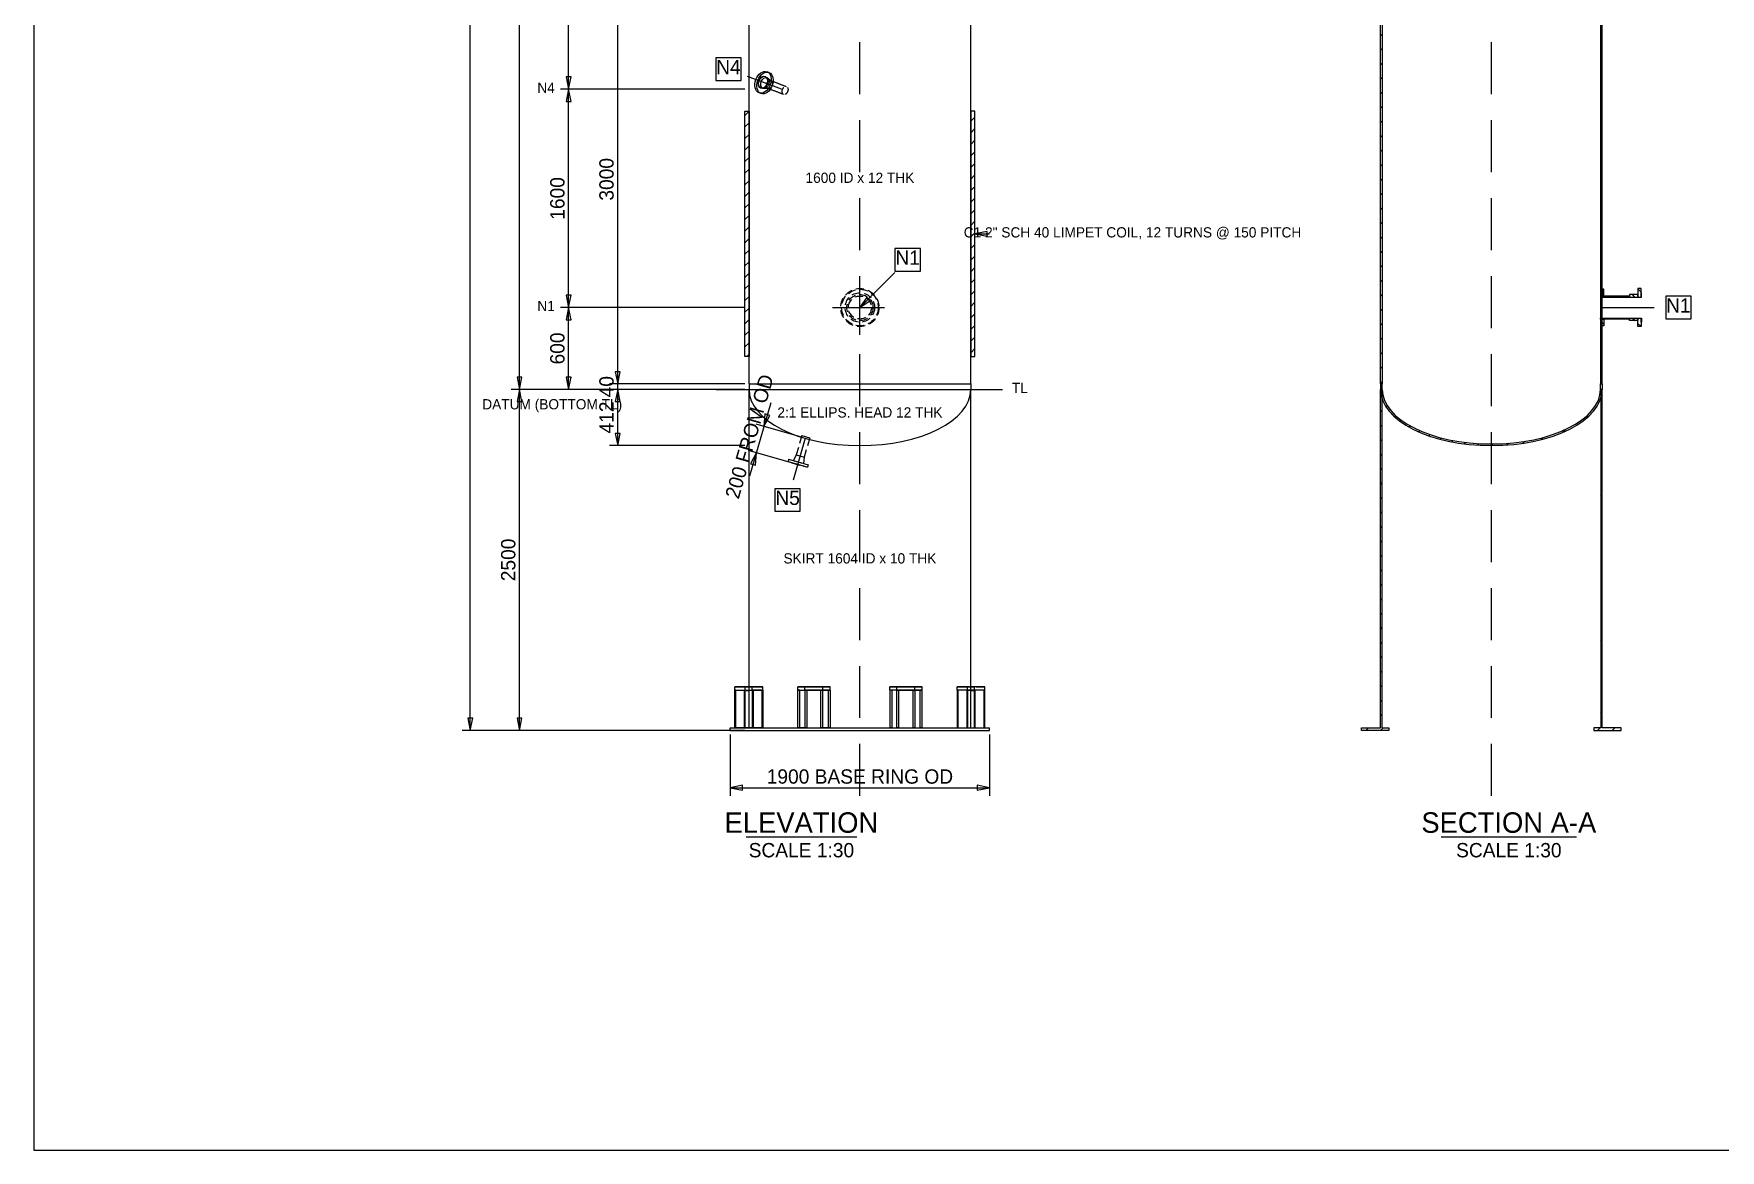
# Model space of a CAD drawing. Header units: millimetres. Extents: x 10 to 842, y 10 to 584.
# Drawn here: x 10 to 421.9, y 10 to 282.8 of the extents above; entities that cross this region are included whole.
import ezdxf
from ezdxf.enums import TextEntityAlignment as Align

# ---------------------------------------------------------------- set-up
doc = ezdxf.new("R2010")
doc.units = ezdxf.units.MM
doc.linetypes.add('DASHED', pattern=[19.05, 12.7, -6.35])
doc.linetypes.add('HIDDEN', pattern=[3, 2, -1])
for name, color, linetype in [('CENTER', 1, 'DASHED'), ('DIM', 5, 'Continuous'), ('HATCH', 3, 'Continuous'), ('HIDDEN', 8, 'HIDDEN'), ('OUTLINE', 7, 'Continuous'), ('TEXT', 7, 'Continuous'), ('TITLE', 7, 'Continuous')]:
    doc.layers.add(name, color=color, linetype=linetype)

msp = doc.modelspace()

# ---------------------------------------------------------------- linework, layer by layer
at = {"layer": 'CENTER'}
for p, q in [((211.76, 96.58), (211.76, 504)), ((365.96, 96.58), (365.96, 504)), ((192.62, 269.25), (184.32, 272.39)), ((211.76, 209.25), (211.76, 222.58)), ((205.09, 215.92), (218.42, 215.92)), ((393.03, 215.92), (406.63, 215.92)), ((176.69, 195.92), (246.82, 195.92)), ((198.42, 183.97), (195.48, 173.71))]:
    msp.add_line(p, q, dxfattribs=at)
at = {"layer": 'DIM'}
for p, q in [((116.62, 112.58), (116.62, 488.47)), ((128.62, 195.92), (128.62, 475.58)), ((140.62, 269.25), (140.62, 323.92)), ((152.62, 197.25), (152.62, 297.25)), ((183.69, 269.25), (138.62, 269.25)), ((183.69, 269.25), (138.62, 269.25)), ((140.62, 215.92), (140.62, 269.25)), ((239.83, 233.92), (243.33, 233.92)), ((211.76, 215.92), (220.32, 224.48)), ((183.69, 215.92), (138.62, 215.92)), ((183.69, 215.92), (138.62, 215.92)), ((140.62, 195.92), (140.62, 215.92)), ((152.62, 189.92), (152.62, 203.25)), ((183.69, 195.92), (126.62, 195.92)), ((183.69, 195.92), (126.62, 195.92)), ((128.62, 112.58), (128.62, 195.92)), ((183.69, 195.92), (138.62, 195.92)), ((183.69, 197.25), (150.62, 197.25)), ((183.69, 197.25), (150.62, 197.25)), ((183.69, 195.92), (150.62, 195.92)), ((183.69, 195.92), (150.62, 195.92)), ((152.62, 182.18), (152.62, 195.92)), ((189.99, 192.63), (184.83, 174.69)), ((197.46, 184.24), (186.41, 187.42)), ((183.69, 182.18), (150.62, 182.18)), ((195.62, 177.83), (184.57, 181.01)), ((183.69, 112.58), (114.62, 112.58)), ((183.69, 112.58), (126.62, 112.58)), ((180.09, 111.58), (180.09, 96.58)), ((243.42, 111.58), (243.42, 96.58)), ((180.09, 98.58), (243.42, 98.58))]:
    msp.add_line(p, q, dxfattribs=at)
at = {"layer": 'DIM', "flags": 128}
for points in [[(140.62, 269.25), (141.22, 272.25), (140.02, 272.25), (140.62, 269.25)], [(140.62, 269.25), (140.02, 266.25), (141.22, 266.25), (140.62, 269.25)], [(239.83, 233.92), (242.83, 233.32), (242.83, 234.52), (239.83, 233.92)], [(140.62, 215.92), (141.22, 218.92), (140.02, 218.92), (140.62, 215.92)], [(211.76, 215.92), (214.3, 217.61), (213.45, 218.46), (211.76, 215.92)], [(140.62, 215.92), (140.02, 212.92), (141.22, 212.92), (140.62, 215.92)], [(128.62, 195.92), (129.22, 198.92), (128.02, 198.92), (128.62, 195.92)], [(140.62, 195.92), (141.22, 198.92), (140.02, 198.92), (140.62, 195.92)], [(152.62, 197.25), (153.22, 200.25), (152.02, 200.25), (152.62, 197.25)], [(152.62, 197.25), (153.22, 200.25), (152.02, 200.25), (152.62, 197.25)], [(128.62, 195.92), (128.02, 192.92), (129.22, 192.92), (128.62, 195.92)], [(152.62, 195.92), (152.02, 192.92), (153.22, 192.92), (152.62, 195.92)], [(152.62, 195.92), (152.02, 192.92), (153.22, 192.92), (152.62, 195.92)], [(188.33, 186.86), (189.73, 189.58), (188.58, 189.91), (188.33, 186.86)], [(152.62, 182.18), (153.22, 185.18), (152.02, 185.18), (152.62, 182.18)], [(186.49, 180.46), (185.08, 177.74), (186.24, 177.41), (186.49, 180.46)], [(116.62, 112.58), (117.22, 115.58), (116.02, 115.58), (116.62, 112.58)], [(128.62, 112.58), (129.22, 115.58), (128.02, 115.58), (128.62, 112.58)], [(180.09, 98.58), (183.09, 97.98), (183.09, 99.18), (180.09, 98.58)], [(243.42, 98.58), (240.42, 99.18), (240.42, 97.98), (243.42, 98.58)]]:
    msp.add_lwpolyline(points, dxfattribs=at)
at = {"layer": 'HATCH'}
for p, q in [((338.89, 282.32), (339.29, 282.72)), ((338.89, 278.79), (339.29, 279.19)), ((392.63, 279.49), (393.03, 279.89)), ((392.63, 275.95), (393.03, 276.35)), ((338.89, 275.25), (339.29, 275.65)), ((338.89, 271.72), (339.29, 272.12)), ((392.63, 272.42), (393.03, 272.82)), ((338.89, 268.18), (339.29, 268.58)), ((392.63, 268.88), (393.03, 269.28)), ((183.68, 262.88), (184.69, 263.88)), ((338.89, 264.65), (339.29, 265.05)), ((392.63, 265.35), (393.03, 265.75)), ((183.68, 260.05), (184.69, 261.06)), ((238.82, 261.45), (239.83, 262.45)), ((238.82, 258.62), (239.83, 259.63)), ((338.89, 261.11), (339.29, 261.51)), ((392.63, 261.81), (393.03, 262.21)), ((183.68, 257.22), (184.69, 258.23)), ((183.68, 254.39), (184.69, 255.4)), ((238.82, 255.79), (239.83, 256.8)), ((338.89, 257.58), (339.29, 257.98)), ((392.63, 258.28), (393.03, 258.68)), ((183.68, 251.57), (184.69, 252.57)), ((238.82, 252.96), (239.83, 253.97)), ((338.89, 254.04), (339.29, 254.44)), ((392.63, 254.74), (393.03, 255.14)), ((392.63, 251.21), (393.03, 251.61)), ((183.68, 248.74), (184.69, 249.74)), ((238.82, 250.14), (239.83, 251.14)), ((238.82, 247.31), (239.83, 248.31)), ((338.89, 250.51), (339.29, 250.91)), ((338.89, 246.97), (339.29, 247.37)), ((392.63, 247.67), (393.03, 248.07)), ((183.68, 245.91), (184.69, 246.91)), ((183.68, 243.08), (184.69, 244.09)), ((238.82, 244.48), (239.83, 245.48)), ((338.89, 243.43), (339.29, 243.83)), ((392.63, 244.13), (393.03, 244.53)), ((183.68, 240.25), (184.69, 241.26)), ((238.82, 241.65), (239.83, 242.66)), ((238.82, 238.82), (239.83, 239.83)), ((338.89, 239.9), (339.29, 240.3)), ((392.63, 240.6), (393.03, 241)), ((183.68, 237.42), (184.69, 238.43)), ((183.68, 234.6), (184.69, 235.6)), ((238.82, 235.99), (239.83, 237)), ((338.89, 236.36), (339.29, 236.76)), ((392.63, 237.06), (393.03, 237.46)), ((183.68, 231.77), (184.69, 232.77)), ((238.82, 233.16), (239.83, 234.17)), ((238.82, 230.34), (239.83, 231.34)), ((338.89, 232.83), (339.29, 233.23)), ((392.63, 233.53), (393.03, 233.93)), ((183.68, 228.94), (184.69, 229.94)), ((183.68, 226.11), (184.69, 227.11)), ((238.82, 227.51), (239.83, 228.51)), ((338.89, 229.29), (339.29, 229.69)), ((392.63, 229.99), (393.03, 230.39)), ((392.63, 226.46), (393.03, 226.86)), ((183.68, 223.28), (184.69, 224.29)), ((238.82, 224.68), (239.83, 225.68)), ((238.82, 221.85), (239.83, 222.86)), ((338.89, 225.76), (339.29, 226.16)), ((338.89, 222.22), (339.29, 222.62)), ((392.63, 222.92), (393.03, 223.32)), ((183.68, 220.45), (184.69, 221.46)), ((183.68, 217.62), (184.69, 218.63)), ((238.82, 219.02), (239.83, 220.03)), ((338.89, 218.69), (339.29, 219.09)), ((392.63, 219.39), (393.03, 219.79)), ((393.38, 220.39), (393.43, 220.34)), ((395.05, 218.72), (395.28, 218.48)), ((397.88, 218.72), (398.11, 218.48)), ((400.31, 219.12), (400.94, 218.48)), ((401.76, 220.49), (402.56, 219.69)), ((183.68, 214.8), (184.69, 215.8)), ((238.82, 216.19), (239.83, 217.2)), ((238.82, 213.37), (239.83, 214.37)), ((338.89, 215.15), (339.29, 215.55)), ((183.68, 211.97), (184.69, 212.97)), ((183.68, 209.14), (184.69, 210.14)), ((238.82, 210.54), (239.83, 211.54)), ((338.89, 211.61), (339.29, 212.01)), ((392.63, 212.31), (393.03, 212.71)), ((393.03, 212.26), (393.43, 211.86)), ((394.76, 213.35), (395, 213.11)), ((397.59, 213.35), (397.83, 213.11)), ((400.42, 213.35), (401.05, 212.72)), ((401.76, 212.01), (402.52, 211.25)), ((183.68, 206.31), (184.69, 207.32)), ((238.82, 207.71), (239.83, 208.71)), ((338.89, 208.08), (339.29, 208.48)), ((392.63, 208.78), (393.03, 209.18)), ((184.12, 203.92), (184.69, 204.49)), ((238.82, 204.88), (239.83, 205.89)), ((338.89, 204.54), (339.29, 204.94)), ((392.63, 205.24), (393.03, 205.64)), ((392.63, 201.71), (393.03, 202.11)), ((338.89, 201.01), (339.29, 201.41)), ((338.89, 197.47), (339.29, 197.87)), ((392.63, 198.17), (393.03, 198.57)), ((338.89, 193.94), (339.23, 194.27)), ((339.12, 194.16), (339.46, 194.5)), ((392.46, 194.47), (392.96, 194.97)), ((392.69, 194.7), (393.03, 195.04)), ((338.89, 190.4), (339.23, 190.73)), ((340.2, 191.71), (340.49, 192)), ((341.78, 189.75), (342.05, 190.02)), ((392.69, 191.17), (393.03, 191.5)), ((338.89, 186.87), (339.23, 187.2)), ((343.69, 188.12), (343.96, 188.39)), ((345.84, 186.74), (346.12, 187.02)), ((348.19, 185.56), (348.48, 185.85)), ((383.42, 185.43), (384.18, 186.19)), ((392.69, 187.63), (393.03, 187.97)), ((338.89, 183.33), (339.23, 183.66)), ((350.74, 184.57), (351.04, 184.87)), ((353.45, 183.75), (353.77, 184.06)), ((356.33, 183.09), (356.67, 183.43)), ((359.38, 182.6), (359.74, 182.96)), ((362.6, 182.29), (362.98, 182.67)), ((366.03, 182.18), (366.44, 182.59)), ((369.7, 182.32), (370.14, 182.75)), ((373.68, 182.76), (374.15, 183.23)), ((378.1, 183.65), (378.65, 184.2)), ((392.69, 184.1), (393.03, 184.43)), ((338.89, 179.79), (339.23, 180.13)), ((392.69, 180.56), (393.03, 180.89)), ((392.69, 177.03), (393.03, 177.36)), ((338.89, 176.26), (339.23, 176.59)), ((338.89, 172.72), (339.23, 173.06)), ((392.69, 173.49), (393.03, 173.82)), ((338.89, 169.19), (339.23, 169.52)), ((392.69, 169.95), (393.03, 170.29)), ((338.89, 165.65), (339.23, 165.99)), ((392.69, 166.42), (393.03, 166.75)), ((338.89, 162.12), (339.23, 162.45)), ((392.69, 162.88), (393.03, 163.22)), ((338.89, 158.58), (339.23, 158.91)), ((392.69, 159.35), (393.03, 159.68)), ((338.89, 155.05), (339.23, 155.38)), ((392.69, 155.81), (393.03, 156.15)), ((392.69, 152.28), (393.03, 152.61)), ((338.89, 151.51), (339.23, 151.84)), ((338.89, 147.97), (339.23, 148.31)), ((392.69, 148.74), (393.03, 149.07)), ((338.89, 144.44), (339.23, 144.77)), ((392.69, 145.21), (393.03, 145.54)), ((338.89, 140.9), (339.23, 141.24)), ((392.69, 141.67), (393.03, 142)), ((338.89, 137.37), (339.23, 137.7)), ((392.69, 138.13), (393.03, 138.47)), ((338.89, 133.83), (339.23, 134.17)), ((392.69, 134.6), (393.03, 134.93)), ((338.89, 130.3), (339.23, 130.63)), ((392.69, 131.06), (393.03, 131.4)), ((392.69, 127.53), (393.03, 127.86)), ((338.89, 126.76), (339.23, 127.09)), ((392.69, 123.99), (393.03, 124.33)), ((338.89, 123.23), (339.23, 123.56)), ((338.89, 119.69), (339.23, 120.02)), ((392.69, 120.46), (393.03, 120.79)), ((338.89, 116.15), (339.23, 116.49)), ((392.69, 116.92), (393.03, 117.26)), ((335.32, 112.58), (335.99, 113.25)), ((338.86, 112.58), (339.52, 113.25)), ((391.89, 112.58), (392.56, 113.25)), ((392.69, 113.39), (393.03, 113.72)), ((395.43, 112.58), (396.09, 113.25))]:
    msp.add_line(p, q, dxfattribs=at)
at = {"layer": 'HIDDEN'}
for p, q in [((197.56, 184.62), (196.2, 179.89)), ((197.56, 184.62), (199.49, 184.06)), ((199.49, 184.06), (198.14, 179.33)), ((194.36, 178.87), (194.2, 178.31)), ((194.2, 178.31), (199, 176.93)), ((194.36, 178.87), (199.16, 177.49)), ((195.13, 178.04), (195.11, 177.98)), ((195.11, 177.98), (198.05, 177.13)), ((195.13, 178.04), (198.07, 177.2)), ((196.2, 179.89), (195.51, 178.54)), ((195.51, 178.54), (198.01, 177.82)), ((196.2, 179.89), (198.14, 179.33)), ((198.14, 179.33), (198.01, 177.82)), ((198.07, 177.2), (198.05, 177.13)), ((199.16, 177.49), (199, 176.93))]:
    msp.add_line(p, q, dxfattribs=at)
at = {"layer": 'HIDDEN', "flags": 128}
for points in [[(193.11, 267.99), (192.95, 268.05), (192.79, 268.11), (192.64, 268.17), (192.48, 268.23), (192.4, 268.26)], [(193.82, 269.87), (193.67, 269.93), (193.51, 269.99), (193.35, 270.05), (193.19, 270.11), (193.03, 270.17), (192.87, 270.23), (192.79, 270.26)]]:
    msp.add_lwpolyline(points, dxfattribs=at)
at = {"layer": 'HIDDEN'}
for radius in [4.67, 4.67, 4.47, 4.47, 3.6, 3.6, 3.2, 2.81, 2.81, 2.81]:
    msp.add_circle((211.76, 215.92), radius, dxfattribs=at)
msp.add_ellipse((193.47, 268.93), major_axis=(-0.356, -0.94), ratio=0.683013, dxfattribs=at)
at = {"layer": 'OUTLINE'}
for p, q in [((184.69, 197.25), (184.69, 297.25)), ((238.82, 197.25), (238.82, 297.25)), ((338.89, 197.25), (338.89, 297.25)), ((339.29, 297.25), (339.29, 197.25)), ((392.63, 297.25), (392.63, 197.25)), ((393.03, 197.25), (393.03, 297.25)), ((188.65, 272.39), (188.61, 272.41)), ((189.55, 273.35), (189.08, 273.53)), ((190.01, 271.31), (189.08, 272.09)), ((187.6, 268.21), (187.13, 268.39)), ((187.57, 269.53), (187.52, 269.54)), ((189.3, 269.43), (188.08, 269.47)), ((184.69, 197.25), (238.82, 197.25)), ((184.69, 197.25), (184.69, 195.92)), ((184.69, 113.25), (184.69, 195.92)), ((184.69, 195.92), (238.82, 195.92)), ((238.82, 197.25), (238.82, 195.92)), ((238.82, 113.25), (238.82, 195.92)), ((339.29, 197.25), (338.89, 197.25)), ((338.89, 197.25), (338.89, 195.92)), ((338.89, 113.25), (338.89, 195.92)), ((338.89, 195.92), (339.23, 195.92)), ((339.23, 195.92), (339.23, 113.25)), ((339.29, 195.92), (339.29, 197.25)), ((392.63, 197.25), (393.03, 197.25)), ((392.63, 195.92), (392.63, 197.25)), ((393.03, 195.92), (392.69, 195.92)), ((392.69, 195.92), (392.69, 113.25)), ((393.03, 197.25), (393.03, 195.92)), ((393.03, 113.25), (393.03, 195.92)), ((185.47, 123.25), (181.22, 123.25)), ((181.22, 123.25), (183.77, 123.25)), ((181.22, 122.42), (181.22, 123.25)), ((181.22, 123.25), (183.35, 123.25)), ((181.22, 113.25), (181.22, 122.42)), ((181.22, 122.42), (185.47, 122.42)), ((181.43, 122.42), (181.22, 122.42)), ((181.22, 122.42), (183.77, 122.42)), ((181.22, 122.42), (183.35, 122.42)), ((181.43, 113.25), (181.43, 122.42)), ((181.43, 122.42), (185.68, 122.42)), ((181.43, 122.42), (183.55, 122.42)), ((183.57, 113.25), (183.57, 122.42)), ((183.57, 122.42), (187.82, 122.42)), ((183.77, 122.42), (183.57, 122.42)), ((183.57, 122.42), (185.7, 122.42)), ((183.77, 123.25), (188.02, 123.25)), ((183.77, 122.42), (183.77, 123.25)), ((185.9, 123.25), (183.77, 123.25)), ((183.77, 113.25), (183.77, 122.42)), ((183.77, 122.42), (188.02, 122.42)), ((183.77, 122.42), (185.9, 122.42)), ((185.22, 123.28), (184.02, 123.28)), ((185.22, 122.38), (184.02, 122.38)), ((185.47, 122.42), (185.47, 123.25)), ((188.02, 123.25), (185.47, 123.25)), ((185.47, 122.42), (185.47, 113.25)), ((185.68, 122.42), (185.47, 122.42)), ((188.02, 122.42), (185.47, 122.42)), ((185.68, 122.42), (185.68, 113.25)), ((187.82, 122.42), (187.82, 113.25)), ((188.02, 122.42), (187.82, 122.42)), ((188.02, 122.42), (188.02, 123.25)), ((188.02, 122.42), (188.02, 113.25)), ((198.32, 123.25), (196.56, 123.25)), ((196.56, 123.25), (202.72, 123.25)), ((196.56, 122.42), (196.56, 123.25)), ((196.56, 113.25), (196.56, 122.42)), ((196.56, 122.42), (198.32, 122.42)), ((197.05, 122.42), (196.56, 122.42)), ((196.56, 122.42), (202.72, 122.42)), ((197.05, 113.25), (197.05, 122.42)), ((197.05, 122.42), (198.81, 122.42)), ((198.32, 122.42), (198.32, 123.25)), ((204.48, 123.25), (198.32, 123.25)), ((198.32, 122.42), (198.32, 113.25)), ((198.81, 122.42), (198.32, 122.42)), ((204.48, 122.42), (198.32, 122.42)), ((198.81, 122.42), (198.81, 113.25)), ((201.12, 123.28), (199.92, 123.28)), ((201.12, 122.38), (199.92, 122.38)), ((202.22, 113.25), (202.22, 122.42)), ((202.22, 122.42), (203.98, 122.42)), ((202.72, 122.42), (202.22, 122.42)), ((202.72, 123.25), (204.48, 123.25)), ((202.72, 122.42), (202.72, 123.25)), ((202.72, 113.25), (202.72, 122.42)), ((202.72, 122.42), (204.48, 122.42)), ((203.98, 122.42), (203.98, 113.25)), ((204.48, 122.42), (203.98, 122.42)), ((204.48, 122.42), (204.48, 123.25)), ((204.48, 122.42), (204.48, 113.25)), ((219.03, 123.25), (220.79, 123.25)), ((219.03, 122.42), (219.03, 123.25)), ((225.19, 123.25), (219.03, 123.25)), ((220.79, 122.42), (219.03, 122.42)), ((219.03, 122.42), (219.03, 113.25)), ((219.53, 122.42), (219.03, 122.42)), ((225.19, 122.42), (219.03, 122.42)), ((221.29, 122.42), (219.53, 122.42)), ((219.53, 122.42), (219.53, 113.25)), ((220.79, 123.25), (226.95, 123.25)), ((220.79, 122.42), (220.79, 123.25)), ((220.79, 113.25), (220.79, 122.42)), ((221.29, 122.42), (220.79, 122.42)), ((220.79, 122.42), (226.95, 122.42)), ((221.29, 113.25), (221.29, 122.42)), ((223.59, 123.28), (222.39, 123.28)), ((223.59, 122.38), (222.39, 122.38)), ((226.46, 122.42), (224.7, 122.42)), ((224.7, 122.42), (224.7, 113.25)), ((225.19, 122.42), (224.7, 122.42)), ((226.95, 123.25), (225.19, 123.25)), ((225.19, 122.42), (225.19, 123.25)), ((226.95, 122.42), (225.19, 122.42)), ((225.19, 122.42), (225.19, 113.25)), ((226.46, 113.25), (226.46, 122.42)), ((226.95, 122.42), (226.46, 122.42)), ((226.95, 122.42), (226.95, 123.25)), ((226.95, 113.25), (226.95, 122.42)), ((235.49, 123.25), (239.74, 123.25)), ((235.49, 122.42), (235.49, 123.25)), ((238.04, 123.25), (235.49, 123.25)), ((239.74, 122.42), (235.49, 122.42)), ((235.49, 122.42), (235.49, 113.25)), ((235.69, 122.42), (235.49, 122.42)), ((238.04, 122.42), (235.49, 122.42)), ((239.94, 122.42), (235.69, 122.42)), ((235.69, 122.42), (235.69, 113.25)), ((239.74, 123.25), (237.61, 123.25)), ((239.74, 122.42), (237.61, 122.42)), ((239.94, 122.42), (237.81, 122.42)), ((242.08, 122.42), (237.83, 122.42)), ((237.83, 122.42), (237.83, 113.25)), ((238.04, 122.42), (237.83, 122.42)), ((242.29, 123.25), (238.04, 123.25)), ((238.04, 122.42), (238.04, 123.25)), ((242.29, 122.42), (238.04, 122.42)), ((238.04, 122.42), (238.04, 113.25)), ((239.49, 123.28), (238.29, 123.28)), ((239.49, 122.38), (238.29, 122.38)), ((242.29, 123.25), (239.74, 123.25)), ((239.74, 122.42), (239.74, 123.25)), ((239.74, 113.25), (239.74, 122.42)), ((239.74, 122.42), (239.94, 122.42)), ((242.29, 122.42), (239.74, 122.42)), ((239.94, 113.25), (239.94, 122.42)), ((242.08, 122.42), (239.96, 122.42)), ((240.16, 123.25), (242.29, 123.25)), ((242.29, 122.42), (240.16, 122.42)), ((242.08, 113.25), (242.08, 122.42)), ((242.08, 122.42), (242.29, 122.42)), ((242.29, 122.42), (242.29, 123.25)), ((242.29, 113.25), (242.29, 122.42)), ((180.09, 112.58), (180.09, 113.25)), ((180.09, 113.25), (243.42, 113.25)), ((180.09, 112.58), (243.42, 112.58)), ((185.47, 113.25), (181.22, 113.25)), ((181.43, 113.25), (181.22, 113.25)), ((183.35, 113.25), (181.22, 113.25)), ((185.68, 113.25), (181.43, 113.25)), ((183.55, 113.25), (181.43, 113.25)), ((187.82, 113.25), (183.57, 113.25)), ((183.77, 113.25), (183.57, 113.25)), ((185.7, 113.25), (183.57, 113.25)), ((188.02, 113.25), (183.77, 113.25)), ((185.9, 113.25), (183.77, 113.25)), ((185.68, 113.25), (185.47, 113.25)), ((188.02, 113.25), (187.82, 113.25)), ((198.32, 113.25), (196.56, 113.25)), ((197.05, 113.25), (196.56, 113.25)), ((198.81, 113.25), (197.05, 113.25)), ((198.81, 113.25), (198.32, 113.25)), ((203.98, 113.25), (202.22, 113.25)), ((202.72, 113.25), (202.22, 113.25)), ((204.48, 113.25), (202.72, 113.25)), ((204.48, 113.25), (203.98, 113.25)), ((219.03, 113.25), (220.79, 113.25)), ((219.53, 113.25), (219.03, 113.25)), ((219.53, 113.25), (221.29, 113.25)), ((221.29, 113.25), (220.79, 113.25)), ((224.7, 113.25), (226.46, 113.25)), ((225.19, 113.25), (224.7, 113.25)), ((225.19, 113.25), (226.95, 113.25)), ((226.95, 113.25), (226.46, 113.25)), ((235.49, 113.25), (239.74, 113.25)), ((235.69, 113.25), (235.49, 113.25)), ((235.69, 113.25), (239.94, 113.25)), ((237.61, 113.25), (239.74, 113.25)), ((237.81, 113.25), (239.94, 113.25)), ((237.83, 113.25), (242.08, 113.25)), ((238.04, 113.25), (237.83, 113.25)), ((238.04, 113.25), (242.29, 113.25)), ((239.74, 113.25), (239.94, 113.25)), ((239.96, 113.25), (242.08, 113.25)), ((240.16, 113.25), (242.29, 113.25)), ((242.08, 113.25), (242.29, 113.25)), ((243.42, 112.58), (243.42, 113.25)), ((334.29, 112.58), (334.29, 113.25)), ((334.29, 113.25), (338.89, 113.25)), ((340.96, 112.58), (334.29, 112.58)), ((339.23, 113.25), (340.96, 113.25)), ((340.96, 113.25), (340.96, 112.58)), ((392.69, 113.25), (390.96, 113.25)), ((390.96, 113.25), (390.96, 112.58)), ((390.96, 112.58), (397.63, 112.58)), ((397.63, 113.25), (393.03, 113.25)), ((397.63, 112.58), (397.63, 113.25))]:
    msp.add_line(p, q, dxfattribs=at)
at = {"layer": 'OUTLINE', "flags": 128}
for points in [[(192.4, 268.26), (192.32, 268.29), (192.16, 268.35), (192, 268.41), (191.84, 268.47), (191.68, 268.53), (191.52, 268.59), (191.36, 268.65), (191.21, 268.71), (191.05, 268.77), (190.89, 268.83), (190.73, 268.89), (190.57, 268.95), (190.41, 269.01), (190.25, 269.07), (190.09, 269.13), (189.94, 269.19), (189.78, 269.25), (189.62, 269.31), (189.46, 269.37), (189.3, 269.43)], [(192.79, 270.26), (192.71, 270.29), (192.55, 270.35), (192.39, 270.41), (192.24, 270.47), (192.08, 270.53), (191.92, 270.59), (191.76, 270.65), (191.6, 270.71), (191.44, 270.77), (191.28, 270.83), (191.12, 270.89), (190.97, 270.95), (190.81, 271.01), (190.65, 271.07), (190.49, 271.13), (190.33, 271.19), (190.17, 271.25), (190.01, 271.31)], [(184.69, 203.92), (183.68, 203.92), (183.68, 263.92), (184.69, 263.92), (184.69, 203.92)], [(238.82, 203.92), (239.83, 203.92), (239.83, 263.92), (238.82, 263.92), (238.82, 203.92)], [(392.63, 218.48), (399.66, 218.48), (399.66, 218.72), (392.63, 218.72), (392.63, 218.48)], [(393.03, 218.72), (393.43, 218.72), (393.43, 220.39), (393.03, 220.39), (393.03, 218.72)], [(399.66, 218.48), (401.76, 218.48), (401.76, 219.12), (399.66, 219.12), (399.66, 218.48)], [(401.76, 218.48), (402.56, 218.48), (402.56, 220.58), (401.76, 220.58), (401.76, 218.48)], [(402.56, 218.48), (402.63, 218.48), (402.63, 219.51), (402.56, 219.51), (402.56, 218.48)], [(392.63, 213.35), (399.66, 213.35), (399.66, 213.11), (392.63, 213.11), (392.63, 213.35)], [(393.03, 213.11), (393.43, 213.11), (393.43, 211.44), (393.03, 211.44), (393.03, 213.11)], [(399.66, 213.35), (401.76, 213.35), (401.76, 212.72), (399.66, 212.72), (399.66, 213.35)], [(401.76, 213.35), (402.56, 213.35), (402.56, 211.25), (401.76, 211.25), (401.76, 213.35)], [(402.56, 213.35), (402.63, 213.35), (402.63, 212.32), (402.56, 212.32), (402.56, 213.35)], [(184.62, 123.28), (184.55, 123.28), (184.47, 123.28), (184.39, 123.28), (184.32, 123.28), (184.26, 123.28), (184.2, 123.28), (184.15, 123.28), (184.1, 123.28), (184.07, 123.28), (184.04, 123.28), (184.03, 123.28), (184.02, 123.28), (184.03, 123.28), (184.04, 123.28), (184.07, 123.28), (184.1, 123.28), (184.15, 123.28), (184.2, 123.28), (184.26, 123.28), (184.32, 123.28), (184.39, 123.28), (184.47, 123.28), (184.55, 123.28), (184.62, 123.28), (184.7, 123.28), (184.74, 123.28)], [(184.62, 122.38), (184.55, 122.38), (184.47, 122.38), (184.39, 122.38), (184.32, 122.38), (184.26, 122.38), (184.2, 122.38), (184.15, 122.38), (184.1, 122.38), (184.07, 122.38), (184.04, 122.38), (184.03, 122.38), (184.02, 122.38), (184.03, 122.38), (184.04, 122.38), (184.07, 122.38), (184.1, 122.38), (184.15, 122.38), (184.2, 122.38), (184.26, 122.38), (184.32, 122.38), (184.39, 122.38), (184.47, 122.38), (184.55, 122.38), (184.62, 122.38), (184.7, 122.38), (184.74, 122.38)], [(184.74, 123.28), (184.7, 123.28), (184.62, 123.28)], [(184.74, 122.38), (184.7, 122.38), (184.62, 122.38)], [(238.89, 123.28), (238.81, 123.28), (238.77, 123.28)], [(238.77, 123.28), (238.81, 123.28), (238.89, 123.28), (238.96, 123.28), (239.04, 123.28), (239.12, 123.28), (239.19, 123.28), (239.25, 123.28), (239.31, 123.28), (239.36, 123.28), (239.41, 123.28), (239.44, 123.28), (239.47, 123.28), (239.48, 123.28), (239.49, 123.28), (239.48, 123.28), (239.47, 123.28), (239.44, 123.28), (239.41, 123.28), (239.36, 123.28), (239.31, 123.28), (239.25, 123.28), (239.19, 123.28), (239.12, 123.28), (239.04, 123.28), (238.96, 123.28), (238.89, 123.28)], [(238.89, 122.38), (238.81, 122.38), (238.77, 122.38)], [(238.77, 122.38), (238.81, 122.38), (238.89, 122.38), (238.96, 122.38), (239.04, 122.38), (239.12, 122.38), (239.19, 122.38), (239.25, 122.38), (239.31, 122.38), (239.36, 122.38), (239.41, 122.38), (239.44, 122.38), (239.47, 122.38), (239.48, 122.38), (239.49, 122.38), (239.48, 122.38), (239.47, 122.38), (239.44, 122.38), (239.41, 122.38), (239.36, 122.38), (239.31, 122.38), (239.25, 122.38), (239.19, 122.38), (239.12, 122.38), (239.04, 122.38), (238.96, 122.38), (238.89, 122.38)]]:
    msp.add_lwpolyline(points, dxfattribs=at)
at = {"layer": 'OUTLINE'}
for centre, major_axis in [((188.11, 270.96), (-0.97, -2.57)), ((188.58, 270.78), (-0.97, -2.57)), ((188.06, 270.98), (-0.54, -1.43)), ((188.11, 270.96), (-0.54, -1.43)), ((188.58, 270.78), (-0.5, -1.31)), ((189.66, 270.37), (-0.356, -0.94)), ((189.66, 270.37), (-0.356, -0.94))]:
    msp.add_ellipse(centre, major_axis=major_axis, ratio=0.683013, dxfattribs=at)
for centre, major_axis, ratio, start_param, end_param in [((211.76, 195.92), (-27.07, 0), 0.507389, 0, 1.570796), ((211.76, 195.92), (27.07, 0), 0.507389, 4.712389, 0), ((365.96, 195.92), (-27.07, 0), 0.507389, 0, 1.570796), ((365.96, 195.92), (-26.67, 0), 0.5, 0, 1.570796), ((365.96, 195.92), (27.07, 0), 0.507389, 4.712389, 0), ((365.96, 195.92), (26.67, 0), 0.5, 4.712389, 0)]:
    msp.add_ellipse(centre, major_axis=major_axis, ratio=ratio, start_param=start_param, end_param=end_param, dxfattribs=at)
at = {"layer": 'TEXT'}
for p, q in [((183.97, 86.58), (210.97, 86.58)), ((353.73, 86.58), (386.73, 86.58))]:
    msp.add_line(p, q, dxfattribs=at)
at = {"layer": 'TEXT', "flags": 128}
for points in [[(176.55, 271.41), (182.75, 271.41), (182.75, 276.91), (176.55, 276.91), (176.55, 271.41)], [(220.32, 224.83), (226.52, 224.83), (226.52, 230.33), (220.32, 230.33), (220.32, 224.83)], [(408.53, 213.17), (414.73, 213.17), (414.73, 218.67), (408.53, 218.67), (408.53, 213.17)], [(191, 166.16), (197.2, 166.16), (197.2, 171.66), (191, 171.66), (191, 166.16)]]:
    msp.add_lwpolyline(points, dxfattribs=at)
at = {"layer": 'TITLE', "flags": 128}
msp.add_lwpolyline([(10, 10), (831, 10), (831, 584), (10, 584), (10, 10)], dxfattribs=at)

# ---------------------------------------------------------------- texts
at = {"layer": 'TEXT'}
for s, height, p in [('N4', 3.5, (179.65, 272.94)), ('N4', 2.5, (135.12, 268.38)), ('1600 ID x 12 THK', 2.5, (211.76, 246.38)), ('C1 2" SCH 40 LIMPET COIL, 12 TURNS @ 150 PITCH', 2.5, (278.33, 233.04)), ('N1', 3.5, (223.42, 226.36)), ('N1', 2.5, (135.12, 215.04)), ('N1', 3.5, (411.63, 214.69)), ('DATUM (BOTTOM TL)', 2.5, (136.62, 191.04)), ('TL', 2.5, (250.82, 195.04)), ('2:1 ELLIPS. HEAD 12 THK', 2.5, (211.76, 189.04)), ('N5', 3.5, (194.1, 167.68)), ('SKIRT 1604 ID x 10 THK', 2.5, (211.76, 153.38)), ('1900 BASE RING OD', 3.5, (211.76, 99.58)), ('ELEVATION', 5, (197.47, 87.58)), ('SECTION A-A', 5, (370.23, 87.58)), ('SCALE 1:30', 3.5, (197.47, 81.58)), ('SCALE 1:30', 3.5, (370.23, 81.58))]:
    msp.add_text(s, height=height, dxfattribs=at).set_placement(p, align=Align.CENTER)
for s, rotation, p in [('3000', 90, (151.62, 247.25)), ('1600', 90, (139.62, 242.58)), ('600', 90, (139.62, 205.92)), ('40', 90, (151.62, 196.58)), ('200 FROM OD', 73.9753, (186.45, 183.94)), ('412', 90, (151.62, 189.05)), ('2500', 90, (127.62, 154.25))]:
    msp.add_text(s, height=3.5, rotation=rotation, dxfattribs=at).set_placement(p, align=Align.CENTER)

doc.saveas('drawing.dxf')
